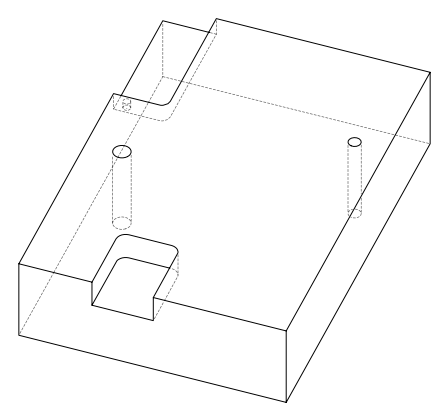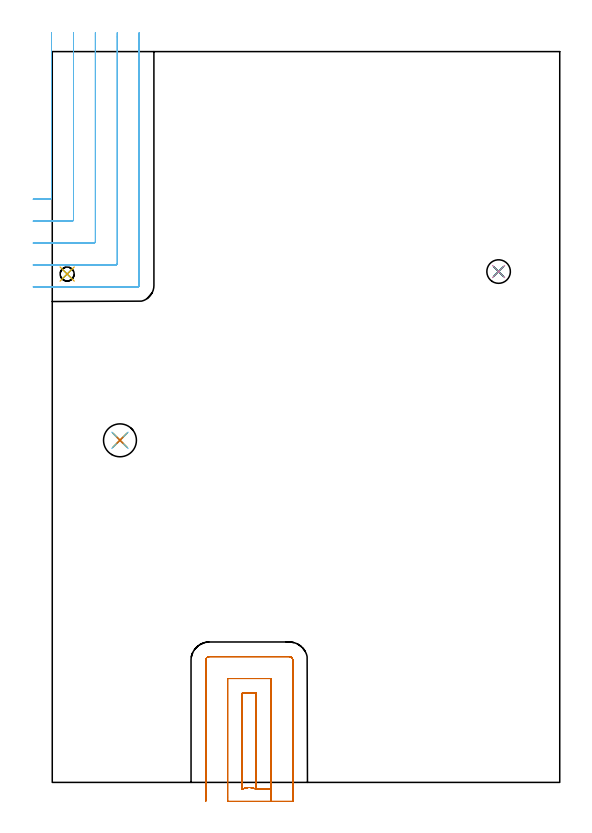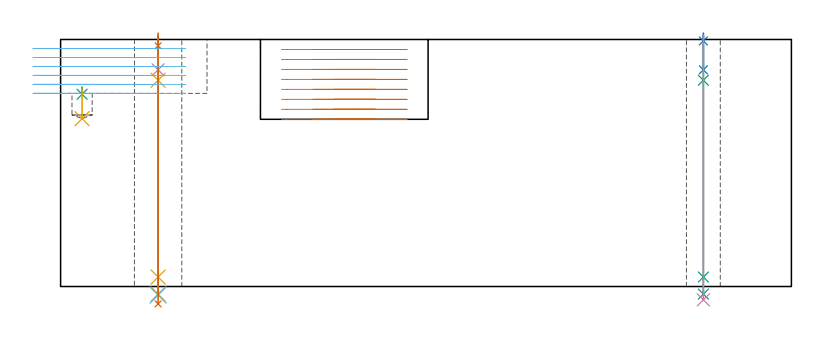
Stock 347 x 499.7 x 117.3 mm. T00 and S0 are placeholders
(PLAN: 13 operations, 9 tool changes, 26.7 min)
(1 SPOT_DRILL | STEP1HOLE | NXT0321_9005460120000 | 0.05 min | 181 mm3)
(2 SPOT_DRILL_1 | STEP1HOLE_1 | NXT0321_9005460120000 | 0.03 min | 3 mm3)
(3 SPOT_DRILL_2 | STEP1POCKET | NXT0321_9005460120000 | 0.03 min | 2772 mm3)
(4 DRILL_BLIND_HOLE_INTO_CENTER | STEP1HOLE | NXT0301_067 | 0.07 min | 814 mm3)
(5 GUN_DRILL_THROUGH_HOLE | STEP1HOLE | UGT0307_006 | 0.57 min | 6558 mm3)
(6 DRILL_TO_ENLARGE_THROUGH_HOLE | STEP1HOLE | NXT0301_104 | 0.49 min | 10436 mm3)
(7 DRILL_TO_ENLARGE_THROUGH_HOLE_1 | STEP1HOLE | UGT0301_054 | 0.51 min | 28572 mm3)
(8 DRILL_BLIND_HOLE_INTO_CENTER_1 | STEP1HOLE_1 | NXT0301_067 | 0.07 min | 947 mm3)
(9 GUN_DRILL_THROUGH_HOLE_1 | STEP1HOLE_1 | UGT0307_006 | 0.58 min | 6563 mm3)
(10 DRILL_TO_ENLARGE_THROUGH_HOLE_2 | STEP1HOLE_1 | UGT0301_285 | 0.5 min | 16297 mm3)
(11 DRILL_BLIND_HOLE_INTO_CENTER_2 | STEP1POCKET | NXT0301_067 | 0.06 min | 829 mm3)
(12 MILL_CORNER_NOTCH_RECTANGULAR | CORNER_NOTCH_RECTANGULAR | UGT0201_094 | Follow Part, ap 5, ae 75% | 12.11 min | 300624 mm3)
(13 MILL_SLOT | SLOT_PARTIAL_RECTANGULAR | UGT0201_094 | Follow Part, ap 5, ae 75% | 11.64 min | 287111 mm3)
(TOOL NXT0321_9005460120000 | NC Spot Drill, 142deg, 12mm, Carbide, Uncoated | D12 PA142 FL30 Z2)
(TOOL NXT0301_067 | Carbide Drill 9.6mm [860.1-0960-029A1-MM 2214] | D9.6 PA140 FL47 Z2)
(TOOL UGT0307_006 | Gun Drill 9 mm | D9 PA130 FL24 Z1)
(TOOL NXT0301_104 | Carbide Drill 14mm [860.1-1400-112A1-MM 2214] | D14 PA140 FL123 Z2)
(TOOL UGT0301_054 | Twist Drill 22.5 mm | D22.5 PA118 FL155 Z2)
(TOOL UGT0301_285 | Twist Drill 16.1 mm | D16.1 PA118 FL125 Z2)
(TOOL UGT0201_094 | End mill 20 mm | D20 FL38 Z4)
(OP 1 SPOT_DRILL)
G17 G21 G94 G90
T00 M6
G54
G17 G0 G90 X46.3 Y233.9 S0 M3
G43 Z127.3 H0
G94 G81 G98 Z114.3 F250. R120.3
G80
M5
M2
(OP 2 SPOT_DRILL_1)
G17 G21 G94 G90
T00 M6
G54
G17 G0 G90 X305.2 Y349.3 S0 M3
G43 Z127.3 H0
G94 G81 G98 Z116.607 F250. R120.3
G80
M5
M2
(OP 3 SPOT_DRILL_2)
G17 G21 G94 G90
T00 M6
G54
G17 G0 G90 X10.2 Y347.6 S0 M3
G43 Z127.3 H0
G94 G81 G98 Z91.287 F250. R94.7
G80
M5
M2
(OP 4 DRILL_BLIND_HOLE_INTO_CENTER)
G17 G21 G94 G90
T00 M6
G54
G17 G0 G90 X46.3 Y233.9 S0 M3
G43 Z127.3 H1
G94 G81 G98 Z102.9 F250. R119.3
G80
M5
M2
(OP 5 GUN_DRILL_THROUGH_HOLE)
G17 G21 G94 G90
T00 M6
G54
G17 G0 G90 X46.3 Y233.9 M8
G43 Z127.3 H0
Z113.468
S716 M3
G94 G1 Z97.939 F125. M26
G4 X.084
Z4.5 F250.
G4 X.084
Z-3.598 F125.
G4 X.084
M5
M9
G0 Z113.468
Z127.3
M2
(OP 6 DRILL_TO_ENLARGE_THROUGH_HOLE)
G17 G21 G94 G90
T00 M6
G54
G17 G0 G90 X46.3 Y233.9 S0 M3
G43 Z127.3 H1
G94 G73 G98 Z-4.048 F250. Q13.483 R119.3
G80
M5
M2
(OP 7 DRILL_TO_ENLARGE_THROUGH_HOLE_1)
G17 G21 G94 G90
T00 M6
G54
G17 G0 G90 X46.3 Y233.9 S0 M3
G43 Z127.3 H0
G94 G73 G98 Z-8.26 F250. Q20.927 R119.3
G80
M5
M2
(OP 8 DRILL_BLIND_HOLE_INTO_CENTER_1)
G17 G21 G94 G90
T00 M6
G54
G17 G0 G90 X305.2 Y349.3 S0 M3
G43 Z127.3 H1
G94 G81 G98 Z102.9 F250. R119.3
G80
M5
M2
(OP 9 GUN_DRILL_THROUGH_HOLE_1)
G17 G21 G94 G90
T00 M6
G54
G17 G0 G90 X305.2 Y349.3 M8
G43 Z127.3 H0
Z114.802
S716 M3
G94 G1 Z97.939 F125. M26
G4 X.084
Z4.5 F250.
G4 X.084
Z-3.598 F125.
G4 X.084
M5
M9
G0 Z114.802
Z127.3
M2
(OP 10 DRILL_TO_ENLARGE_THROUGH_HOLE_2)
G17 G21 G94 G90
T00 M6
G54
G17 G0 G90 X305.2 Y349.3 S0 M3
G43 Z127.3 H0
G94 G73 G98 Z-6.337 F250. Q15.455 R119.3
G80
M5
M2
(OP 11 DRILL_BLIND_HOLE_INTO_CENTER_2)
G17 G21 G94 G90
T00 M6
G54
G17 G0 G90 X10.2 Y347.6 S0 M3
G43 Z127.3 H1
G94 G81 G98 Z79.7 F250. R93.7
G80
M5
M2
(OP 12 MILL_CORNER_NOTCH_RECTANGULAR)
G17 G21 G94 G90
T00 M6
G54
G17 G0 G90 X-13. Y398.8 S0 M3
G43 Z127.3 H0
Z113.033
G94 G1 X-10. F250.
X-1.493 F500.
G3 X-0.5 Y399.793 R1.
G1 Y509.688
Y512.688 F250.
G0 Z127.3
X-13. Y383.8
Z113.033
G1 X-10.
X13.506 F500.
G3 X14.5 Y384.794 R1.
G1 Y509.7
Y512.7 F250.
G0 Z127.3
X-13. Y368.8
Z113.033
G1 X-10.
X28.506 F500.
G3 X29.5 Y369.794 R1.
G1 Y509.7
Y512.7 F250.
G0 Z127.3
X-13. Y353.8
Z113.033
G1 X-10.
X43.506 F500.
G3 X44.5 Y354.794 R1.
G1 Y509.7
Y512.7 F250.
G0 Z127.3
X-13. Y338.8
Z113.033
G1 X-10.
X58.505 F500.
G3 X59.5 Y339.795 R1.
G1 Y509.7
Y512.7 F250.
G0 Z127.3
X-13. Y398.8
Z108.767
G1 X-10.
X-1.493 F500.
G3 X-0.5 Y399.793 R1.
G1 Y509.688
Y512.688 F250.
G0 Z127.3
X-13. Y383.8
Z108.767
G1 X-10.
X13.506 F500.
G3 X14.5 Y384.794 R1.
G1 Y509.7
Y512.7 F250.
G0 Z127.3
X-13. Y368.8
Z108.767
G1 X-10.
X28.506 F500.
G3 X29.5 Y369.794 R1.
G1 Y509.7
Y512.7 F250.
G0 Z127.3
X-13. Y353.8
Z108.767
G1 X-10.
X43.506 F500.
G3 X44.5 Y354.794 R1.
G1 Y509.7
Y512.7 F250.
G0 Z127.3
X-13. Y338.8
Z108.767
G1 X-10.
X58.505 F500.
G3 X59.5 Y339.795 R1.
G1 Y509.7
Y512.7 F250.
G0 Z127.3
X-13. Y398.8
Z104.5
G1 X-10.
X-1.493 F500.
G3 X-0.5 Y399.793 R1.
G1 Y509.688
Y512.688 F250.
G0 Z127.3
X-13. Y383.8
Z104.5
G1 X-10.
X13.506 F500.
G3 X14.5 Y384.794 R1.
G1 Y509.7
Y512.7 F250.
G0 Z127.3
X-13. Y368.8
Z104.5
G1 X-10.
X28.506 F500.
G3 X29.5 Y369.794 R1.
G1 Y509.7
Y512.7 F250.
G0 Z127.3
X-13. Y353.8
Z104.5
G1 X-10.
X43.506 F500.
G3 X44.5 Y354.794 R1.
G1 Y509.7
Y512.7 F250.
G0 Z127.3
X-13. Y338.8
Z104.5
G1 X-10.
X58.505 F500.
G3 X59.5 Y339.795 R1.
G1 Y509.7
Y512.7 F250.
G0 Z127.3
X-13. Y398.8
Z100.233
G1 X-10.
X-1.493 F500.
G3 X-0.5 Y399.793 R1.
G1 Y509.688
Y512.688 F250.
G0 Z127.3
X-13. Y383.8
Z100.233
G1 X-10.
X13.506 F500.
G3 X14.5 Y384.794 R1.
G1 Y509.7
Y512.7 F250.
G0 Z127.3
X-13. Y368.8
Z100.233
G1 X-10.
X28.506 F500.
G3 X29.5 Y369.794 R1.
G1 Y509.7
Y512.7 F250.
G0 Z127.3
X-13. Y353.8
Z100.233
G1 X-10.
X43.506 F500.
G3 X44.5 Y354.794 R1.
G1 Y509.7
Y512.7 F250.
G0 Z127.3
X-13. Y338.8
Z100.233
G1 X-10.
X58.505 F500.
G3 X59.5 Y339.795 R1.
G1 Y509.7
Y512.7 F250.
G0 Z127.3
X-13. Y398.8
Z95.967
G1 X-10.
X-1.493 F500.
G3 X-0.5 Y399.793 R1.
G1 Y509.688
Y512.688 F250.
G0 Z127.3
X-13. Y383.8
Z95.967
G1 X-10.
X13.506 F500.
G3 X14.5 Y384.794 R1.
G1 Y509.7
Y512.7 F250.
G0 Z127.3
X-13. Y368.8
Z95.967
G1 X-10.
X28.506 F500.
G3 X29.5 Y369.794 R1.
G1 Y509.7
Y512.7 F250.
G0 Z127.3
X-13. Y353.8
Z95.967
G1 X-10.
X43.506 F500.
G3 X44.5 Y354.794 R1.
G1 Y509.7
Y512.7 F250.
G0 Z127.3
X-13. Y338.8
Z95.967
G1 X-10.
X58.505 F500.
G3 X59.5 Y339.795 R1.
G1 Y509.7
Y512.7 F250.
G0 Z127.3
X-13. Y398.8
Z91.7
G1 X-10.
X-1.493 F500.
G3 X-0.5 Y399.793 R1.
G1 Y509.688
Y512.688 F250.
G0 Z127.3
X-13. Y383.8
Z91.7
G1 X-10.
X13.506 F500.
G3 X14.5 Y384.794 R1.
G1 Y509.7
Y512.7 F250.
G0 Z127.3
X-13. Y368.8
Z91.7
G1 X-10.
X28.506 F500.
G3 X29.5 Y369.794 R1.
G1 Y509.7
Y512.7 F250.
G0 Z127.3
X-13. Y353.8
Z91.7
G1 X-10.
X43.506 F500.
G3 X44.5 Y354.794 R1.
G1 Y509.7
Y512.7 F250.
G0 Z127.3
X-13. Y338.8
Z91.7
G1 X-10.
X58.505 F500.
G3 X59.5 Y339.795 R1.
G1 Y509.7
Y512.7 F250.
G0 Z127.3
M5
M2
(OP 13 MILL_SLOT)
G17 G21 G94 G90
T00 M6
G54
G17 G0 G90 X149.5 Y-13. S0 M3
G43 Z127.3 H0
Z112.562
G94 G1 Y-10. F250.
Y-4.686 F500.
X139.5
G3 X129.9 Y-4.686 R10.
G1 Y61.
X139.5
Y-4.686
X149.5
Y71.
X119.9
Y-10.
Y-13. F250.
X164.5
Y-10.
Y83.5 F500.
G3 X162. Y86. R2.5
G1 X107.4
G3 X104.9 Y83.5 R2.5
G1 Y-10.
Y-13. F250.
G0 X149.5 Z107.825
G1 Y-10.
Y-4.686 F500.
X139.5
G3 X129.9 Y-4.686 R10.
G1 Y61.
X139.5
Y-4.686
X149.5
Y71.
X119.9
Y-10.
Y-13. F250.
X164.5
Y-10.
Y83.5 F500.
G3 X162. Y86. R2.5
G1 X107.4
G3 X104.9 Y83.5 R2.5
G1 Y-10.
Y-13. F250.
G0 X149.5 Z103.087
G1 Y-10.
Y-4.686 F500.
X139.5
G3 X129.9 Y-4.686 R10.
G1 Y61.
X139.5
Y-4.686
X149.5
Y71.
X119.9
Y-10.
Y-13. F250.
X164.5
Y-10.
Y83.5 F500.
G3 X162. Y86. R2.5
G1 X107.4
G3 X104.9 Y83.5 R2.5
G1 Y-10.
Y-13. F250.
G0 X149.5 Z98.35
G1 Y-10.
Y-4.686 F500.
X139.5
G3 X129.9 Y-4.686 R10.
G1 Y61.
X139.5
Y-4.686
X149.5
Y71.
X119.9
Y-10.
Y-13. F250.
X164.5
Y-10.
Y83.5 F500.
G3 X162. Y86. R2.5
G1 X107.4
G3 X104.9 Y83.5 R2.5
G1 Y-10.
Y-13. F250.
G0 X149.5 Z93.612
G1 Y-10.
Y-4.686 F500.
X139.5
G3 X129.9 Y-4.686 R10.
G1 Y61.
X139.5
Y-4.686
X149.5
Y71.
X119.9
Y-10.
Y-13. F250.
X164.5
Y-10.
Y83.5 F500.
G3 X162. Y86. R2.5
G1 X107.4
G3 X104.9 Y83.5 R2.5
G1 Y-10.
Y-13. F250.
G0 X149.5 Z88.875
G1 Y-10.
Y-4.686 F500.
X139.5
G3 X129.9 Y-4.686 R10.
G1 Y61.
X139.5
Y-4.686
X149.5
Y71.
X119.9
Y-10.
Y-13. F250.
X164.5
Y-10.
Y83.5 F500.
G3 X162. Y86. R2.5
G1 X107.4
G3 X104.9 Y83.5 R2.5
G1 Y-10.
Y-13. F250.
G0 X149.5 Z84.137
G1 Y-10.
Y-4.686 F500.
X139.5
G3 X129.9 Y-4.686 R10.
G1 Y61.
X139.5
Y-4.686
X149.5
Y71.
X119.9
Y-10.
Y-13. F250.
X164.5
Y-10.
Y83.5 F500.
G3 X162. Y86. R2.5
G1 X107.4
G3 X104.9 Y83.5 R2.5
G1 Y-10.
Y-13. F250.
G0 X149.5 Z79.4
G1 Y-10.
Y-4.686 F500.
X139.5
G3 X129.9 Y-4.686 R10.
G1 Y61.
X139.5
Y-4.686
X149.5
Y71.
X119.9
Y-10.
Y-13. F250.
X164.5
Y-10.
Y83.5 F500.
G3 X162. Y86. R2.5
G1 X107.4
G3 X104.9 Y83.5 R2.5
G1 Y-10.
Y-13. F250.
G0 Z127.3
M5
M2
